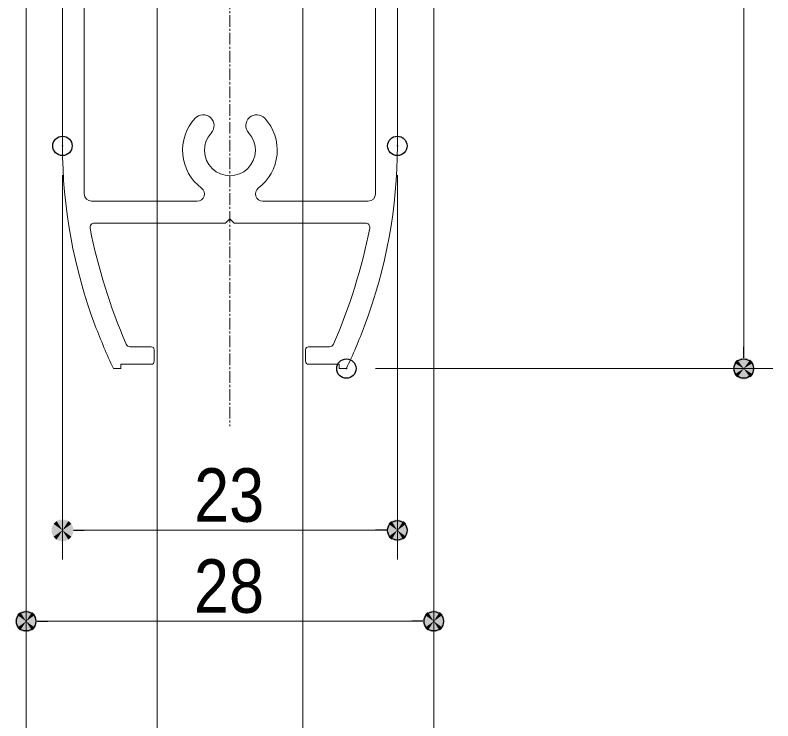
# Model space of a CAD drawing. Units: millimetres, scale not verified. Extents: x -4547 to 4547, y -2284 to 2284.
# Drawn here: x 756.4 to 1146.8, y -316.8 to 46.8 of the extents above; entities that cross this region are included whole.
import ezdxf
from ezdxf.enums import TextEntityAlignment as Align

# ---------------------------------------------------------------- set-up
doc = ezdxf.new("R2010")
doc.units = ezdxf.units.MM
doc.header["$LTSCALE"] = 20
doc.header["$PDMODE"] = 32
doc.header["$PDSIZE"] = 10
doc.linetypes.add('USER4', pattern=[9.172222, 5.997222, -1.058333, 1.058333, -1.058333])
for name, color, linetype, lineweight in [('0-1_3一般', 7, 'Continuous', 15), ('0-3_0', 7, 'Continuous', 25), ('0-5_2寸法-1', 7, 'Continuous', 15)]:
    doc.layers.add(name, color=color, linetype=linetype, lineweight=lineweight)
doc.layers.add('0-4_Defpoints', color=7, linetype='Continuous')
doc.styles.add('ＭＳ Ｐゴシック', font='')
doc.styles.get('ＭＳ Ｐゴシック').set_extended_font_data('MS PGothic')

# ---------------------------------------------------------------- blocks, each defined once
blk = doc.blocks.new('グループ-47')
at = {"layer": '0-1_3一般', "linetype": 'USER4', "lineweight": 5}
blk.add_line((44153.7, 14694), (44153.7, -3299.9), dxfattribs=at)
at = {"layer": '0-1_3一般', "lineweight": 5}
for p, q in [((42428.7, 6969), (42428.7, -411.3)), ((45878.7, 6969), (45878.7, -411.3)), ((42653.7, 4392.8), (42653.7, -906)), ((45653.7, 4392.8), (45653.7, -906)), ((43816.2, -981), (42728.7, -981)), ((45578.7, -981), (44491.2, -981)), ((44153.7, -1161), (44108.7, -1206)), ((44198.7, -1206), (44153.7, -1161)), ((44108.7, -1206), (42757.9, -1206)), ((45549.5, -1206), (44198.7, -1206)), ((43127.6, -2481), (43343.7, -2481)), ((44963.7, -2481), (45179.7, -2481)), ((43373.7, -2511), (43373.7, -2631)), ((44933.7, -2511), (44933.7, -2631)), ((44963.7, -2661), (45278.7, -2661)), ((45278.7, -2661), (45278.7, -2706)), ((45278.7, -2706), (45353.7, -2706))]:
    blk.add_line(p, q, dxfattribs=at)
blk.add_lwpolyline([(43343.7, -2661), (43028.7, -2661), (43028.7, -2706), (42953.7, -2706)], dxfattribs=at)
for centre, radius, start, end in [((44153.7, -456), 487.5, 137.4576, 233.1301), ((43877.4, -202.4), 112.5, 317.4576, 137.4576), ((44430, -202.4), 112.5, 42.5424, 222.5424), ((44153.7, -456), 487.5, 306.8699, 42.5424), ((44153.7, -456), 262.5, 137.4576, 42.5424), ((47678.7, -411.3), 5250, 180, 200.66323), ((40628.7, -411.3), 5250, 339.33677, 0), ((43816.2, -906), 75, 270, 53.1301), ((44491.2, -906), 75, 126.8699, 270), ((42728.7, -906), 75, 180, 270), ((45578.7, -906), 75, 270, 0), ((42757.9, -1251), 45, 90, 191.11238), ((45549.5, -1251), 45, 348.88762, 90), ((48380.4, -146.6), 5775, 191.11238, 203.54944), ((39926.9, -146.6), 5775, 336.45056, 348.88762), ((48380.4, -146.6), 6000, 200.66323, 205.2495), ((39926.9, -146.6), 6000, 334.7505, 339.33677), ((43127.6, -2436), 45, 203.54944, 270), ((43343.7, -2511), 30, 0, 90), ((44963.7, -2511), 30, 90, 180), ((45179.7, -2436), 45, 270, 336.45056), ((43343.7, -2631), 30, 270, 0), ((44963.7, -2631), 30, 180, 270)]:
    blk.add_arc(centre, radius, start, end, dxfattribs=at)
blk = doc.blocks.new('グループ-56')
at = {"layer": '0-1_3一般', "lineweight": 5}
for p, q in [((43403.7, -31971.3), (43403.7, 7044)), ((44903.7, 7044), (44903.7, -31971.3))]:
    blk.add_line(p, q, dxfattribs=at)
blk.add_lwpolyline([(42053.7, -31971.3), (42053.7, 7044), (43403.7, 7044), (44903.7, 7044), (46253.7, 7044), (46253.7, -31971.3)], dxfattribs=at)
blk = doc.blocks.new('グループ-63')
at = {"layer": '0-1_3一般'}
for name in ['グループ-47', 'グループ-56']:
    blk.add_blockref(name, (0, 0), dxfattribs=at)
blk = doc.blocks.new('_Dot')
at = {"layer": '0-3_0'}
blk.add_line((-10, 0), (-20, 0), dxfattribs=at)
for points in [[(0, 0), (-7.29, 6.85), (-6.37, 7.71)], [(0, 0), (-6.37, 7.71), (-5.36, 8.44)], [(0, 0), (-5.36, 8.44), (-4.26, 9.05)], [(0, 0), (-4.26, 9.05), (-3.09, 9.51)], [(0, 0), (-3.09, 9.51), (-1.87, 9.82)], [(0, 0), (-1.87, 9.82), (-0.63, 9.98)], [(0, 0), (-0.63, 9.98), (0.63, 9.98)], [(0, 0), (0.63, 9.98), (1.87, 9.82)], [(0, 0), (1.87, 9.82), (3.09, 9.51)], [(0, 0), (3.09, 9.51), (4.26, 9.05)], [(0, 0), (4.26, 9.05), (5.36, 8.44)], [(0, 0), (5.36, 8.44), (6.37, 7.71)], [(0, 0), (6.37, 7.71), (7.29, 6.85)], [(0, 0), (-10, 0), (-9.92, 1.25)], [(0, 0), (-9.92, -1.25), (-10, 0)], [(0, 0), (-9.92, 1.25), (-9.69, 2.49)], [(0, 0), (-9.69, -2.49), (-9.92, -1.25)], [(0, 0), (-9.69, 2.49), (-9.3, 3.68)], [(0, 0), (-9.3, -3.68), (-9.69, -2.49)], [(0, 0), (-9.3, 3.68), (-8.76, 4.82)], [(0, 0), (-8.76, -4.82), (-9.3, -3.68)], [(0, 0), (-8.76, 4.82), (-8.09, 5.88)], [(0, 0), (-8.09, -5.88), (-8.76, -4.82)], [(0, 0), (-8.09, 5.88), (-7.29, 6.85)], [(0, 0), (-7.29, -6.85), (-8.09, -5.88)], [(0, 0), (-6.37, -7.71), (-7.29, -6.85)], [(0, 0), (-5.36, -8.44), (-6.37, -7.71)], [(0, 0), (-4.26, -9.05), (-5.36, -8.44)], [(0, 0), (-3.09, -9.51), (-4.26, -9.05)], [(0, 0), (-1.87, -9.82), (-3.09, -9.51)], [(0, 0), (-0.63, -9.98), (-1.87, -9.82)], [(0, 0), (0.63, -9.98), (-0.63, -9.98)], [(0, 0), (7.29, 6.85), (8.09, 5.88)], [(0, 0), (8.09, 5.88), (8.76, 4.82)], [(0, 0), (8.76, 4.82), (9.3, 3.68)], [(0, 0), (9.3, 3.68), (9.69, 2.49)], [(0, 0), (9.69, 2.49), (9.92, 1.25)], [(0, 0), (9.92, 1.25), (10, 0)], [(0, 0), (1.87, -9.82), (0.63, -9.98)], [(0, 0), (3.09, -9.51), (1.87, -9.82)], [(0, 0), (4.26, -9.05), (3.09, -9.51)], [(0, 0), (5.36, -8.44), (4.26, -9.05)], [(0, 0), (6.37, -7.71), (5.36, -8.44)], [(0, 0), (7.29, -6.85), (6.37, -7.71)], [(0, 0), (8.09, -5.88), (7.29, -6.85)], [(0, 0), (8.76, -4.82), (8.09, -5.88)], [(0, 0), (9.3, -3.68), (8.76, -4.82)], [(0, 0), (9.69, -2.49), (9.3, -3.68)], [(0, 0), (9.92, -1.25), (9.69, -2.49)], [(0, 0), (10, 0), (9.92, -1.25)]]:
    blk.add_solid(points, dxfattribs=at)

msp = doc.modelspace()

# ---------------------------------------------------------------- linework, layer by layer
at = {"layer": '0-4_Defpoints'}
for p in [(780.81, -20.56), (953.31, -20.56), (927.06, -135.3), (1131.75, -135.3), (953.31, -218.61), (762.06, -265.48), (972.06, -265.48)]:
    msp.add_point(p, dxfattribs=at)
at = {"layer": '0-5_2寸法-1'}
for p, q in [((1131.75, 340.95), (1131.75, -124.04)), ((780.81, -35.56), (780.81, -233.61)), ((953.31, -35.56), (953.31, -233.61)), ((942.06, -135.3), (1146.75, -135.3)), ((792.06, -218.61), (942.05, -218.61)), ((762.06, -250.48), (762.26, -250.48)), ((972.06, -250.48), (972.26, -250.48)), ((960.8, -265.48), (773.31, -265.48))]:
    msp.add_line(p, q, dxfattribs=at)

# ---------------------------------------------------------------- block references
at = {"layer": '0-1_3一般', "xscale": 0.05, "yscale": 0.05}
msp.add_blockref('グループ-63', (-1340.62, 0), dxfattribs=at)
at = {"layer": '0-5_2寸法-1', "xscale": 0.5627563, "yscale": 0.5627563}
for p, rotation in [((1131.75, -135.3), 270), ((780.81, -218.61), 180), ((762.06, -265.48), 180)]:
    msp.add_blockref('_Dot', p, dxfattribs=dict(at, rotation=rotation))
for p in [(953.31, -218.61), (972.06, -265.48)]:
    msp.add_blockref('_Dot', p, dxfattribs=at)

# ---------------------------------------------------------------- texts
at = {"layer": '0-5_2寸法-1', "style": 'ＭＳ Ｐゴシック', "width": 0.9}
for s, p in [('23', (848.61, -222.49)), ('28', (848.54, -269.37))]:
    msp.add_text(s, height=27.57, dxfattribs=at).set_placement(p, align=Align.BOTTOM_LEFT)

doc.saveas('drawing.dxf')
